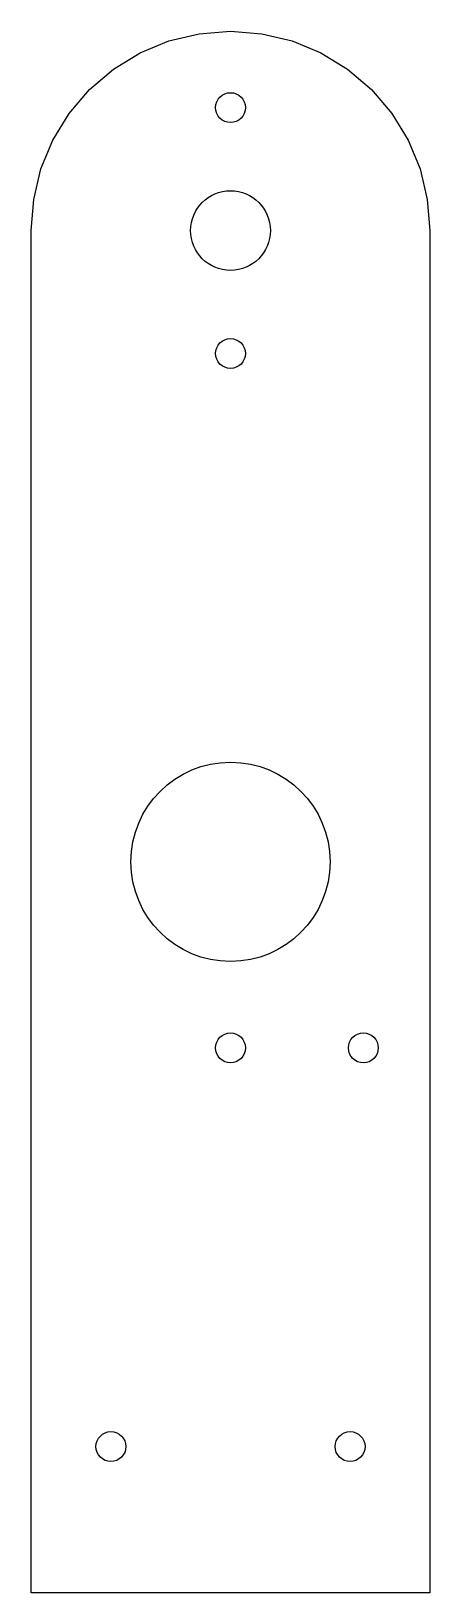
# Model space of a CAD drawing. Header units: millimetres. Extents: x -30 to 30, y 0 to 235.
import ezdxf

# ---------------------------------------------------------------- set-up
doc = ezdxf.new("R2010")
doc.units = ezdxf.units.MM
doc.layers.add('CORTE', color=1, linetype='Continuous')

msp = doc.modelspace()

# ---------------------------------------------------------------- linework, layer by layer
at = {"layer": 'CORTE'}
for p, q in [((-4.693, 234.631), (0, 235)), ((0, 235), (4.693, 234.631)), ((-13.62, 231.73), (-9.271, 233.532)), ((-9.271, 233.532), (-4.693, 234.631)), ((4.693, 234.631), (9.271, 233.532)), ((9.271, 233.532), (13.62, 231.73)), ((-17.634, 229.271), (-13.62, 231.73)), ((13.62, 231.73), (17.634, 229.271)), ((-21.213, 226.213), (-17.634, 229.271)), ((17.634, 229.271), (21.213, 226.213)), ((-24.271, 222.634), (-21.213, 226.213)), ((21.213, 226.213), (24.271, 222.634)), ((-26.73, 218.62), (-24.271, 222.634)), ((24.271, 222.634), (26.73, 218.62)), ((-28.532, 214.271), (-26.73, 218.62)), ((26.73, 218.62), (28.532, 214.271)), ((-29.631, 209.693), (-28.532, 214.271)), ((28.532, 214.271), (29.631, 209.693)), ((-30, 205), (-29.631, 209.693)), ((29.631, 209.693), (30, 205)), ((-30, 0), (-30, 205)), ((30, 205), (30, 0)), ((30, 0), (-30, 0))]:
    msp.add_line(p, q, dxfattribs=at)
for centre, radius in [((0, 223.5), 2.25), ((0, 205), 6), ((0, 186.5), 2.25), ((0, 110), 15), ((0, 82), 2.25), ((20, 82), 2.25), ((-18, 22), 2.25), ((18, 22), 2.25)]:
    msp.add_circle(centre, radius, dxfattribs=at)

doc.saveas('drawing.dxf')
